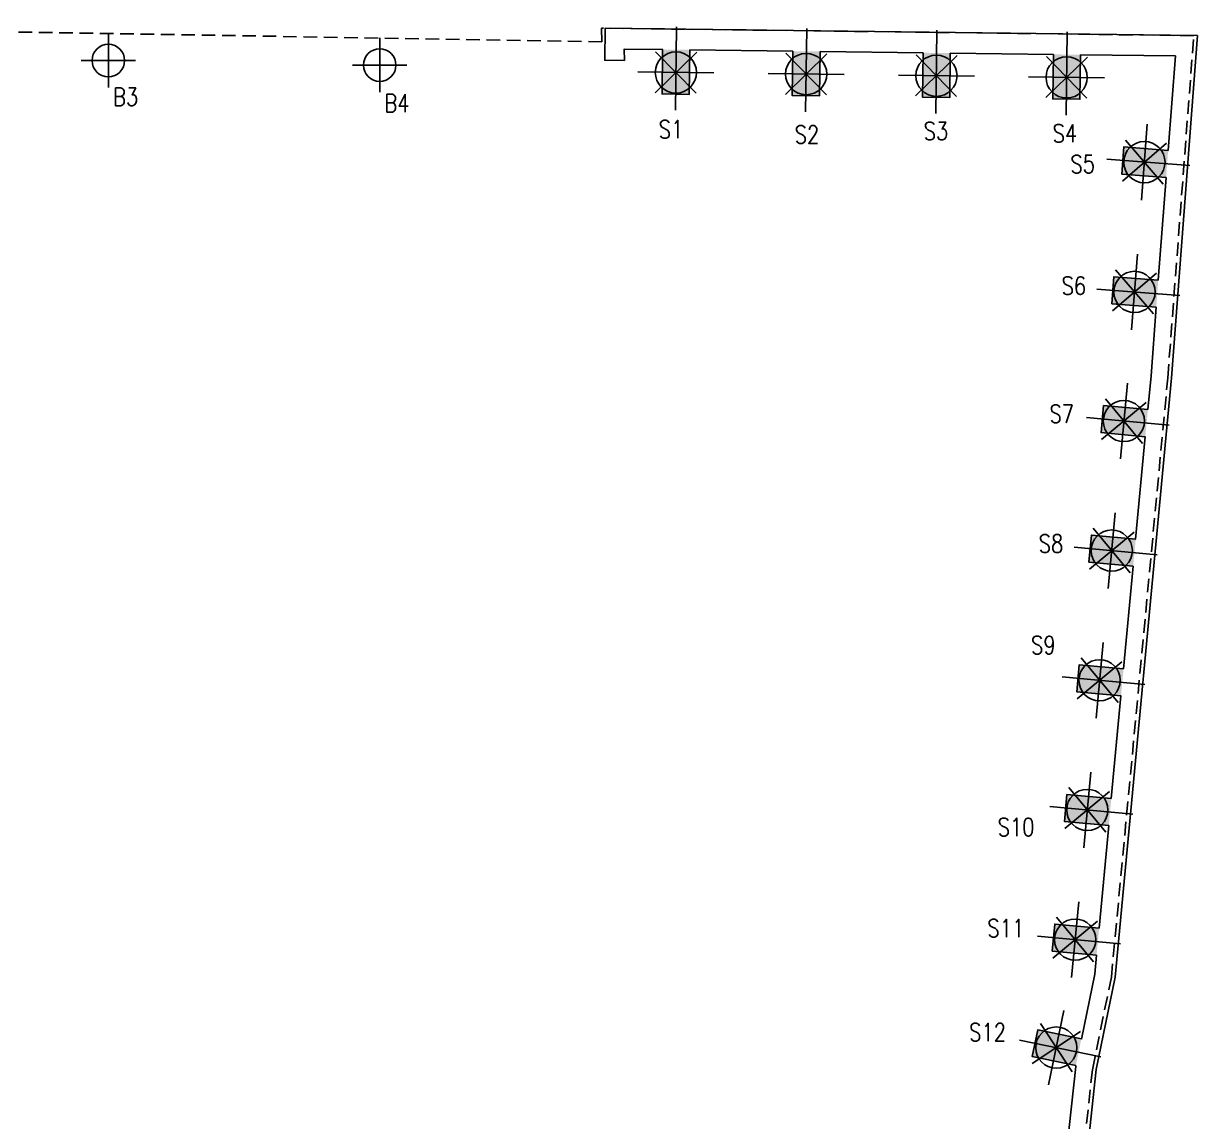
# Model space of a CAD drawing. Extents: x -14651 to 4582, y -13717 to -1290.
# Drawn here: x 3501 to 4582, y -12588 to -11576 of the extents above; entities that cross this region are included whole.
import ezdxf

# ---------------------------------------------------------------- set-up
doc = ezdxf.new("R2010")
doc.units = 0
doc.header["$LTSCALE"] = 25
for name, pattern in [('CONTINU', [0]), ('DASHED2', [0.375, 0.25, -0.125]), ('XREF-MC41-BAS-PLN-TIPO-INFE-2-ÁREA EXTERNA$0$CENTER2', [1.125, 0.75, -0.125, 0.125, -0.125])]:
    doc.linetypes.add(name, pattern=pattern)
for name, color, linetype in [('BROCAS MURO FECHAMENTO', 7, 'Continuous'), ('PENA_6', 6, 'Continuous'), ('SOLO-FUNDAÇOES', 7, 'Continuous'), ('SOLOD- ESTACA STRAUSS', 7, 'Continuous'), ('SOLOD-TEXTO-007', 7, 'Continuous'), ('TERRENO', 1, 'DASHED2'), ('XREF-MC41-BAS-PLN-TIPO-INFE-2-ÁREA EXTERNA$0$TOP_LIM_TER_ATOMO', 20, 'XREF-MC41-BAS-PLN-TIPO-INFE-2-ÁREA EXTERNA$0$CENTER2')]:
    doc.layers.add(name, color=color, linetype=linetype)
doc.layers.add('Área Real', color=7, linetype='Continuous', lineweight=0)
doc.styles.add('ROMANS', font='ROMANS')

# ---------------------------------------------------------------- blocks, each defined once
blk = doc.blocks.new('STRAUSS-38')
at = {"layer": 'SOLO-FUNDAÇOES'}
h = blk.add_hatch(color=253, dxfattribs=at)
h.dxf.hatch_style = 1
h.paths.add_polyline_path([(-0.22, 0.125), (-0.22, -0.125), (0.19, -0.125), (0.19, 0.125)])
at = {"color": 6}
blk.add_lwpolyline([(0.19, 0.125), (-0.22, 0.125), (-0.22, -0.125), (0.19, -0.125)], dxfattribs=at)
at = {"layer": 'SOLO-FUNDAÇOES', "color": 9}
for p, q in [((-0.02, 0.35), (-0.02, -0.35)), ((0.4, 0), (-0.367, 0))]:
    blk.add_line(p, q, dxfattribs=at)
at = {"layer": 'SOLOD- ESTACA STRAUSS', "color": 3}
for p, q in [((0.169, -0.189), (-0.209, 0.189)), ((-0.209, -0.189), (0.169, 0.189))]:
    blk.add_line(p, q, dxfattribs=at)
blk.add_circle((-0.02, 0), 0.19, dxfattribs=at)
blk = doc.blocks.new('BROCA-D30')
at = {"color": 9}
for p, q in [((671.034, 43.57), (671.034, 44.07)), ((670.784, 43.82), (671.284, 43.82))]:
    blk.add_line(p, q, dxfattribs=at)
at = {"layer": 'SOLO-FUNDAÇOES', "color": 3}
blk.add_circle((671.034, 43.82), 0.15, dxfattribs=at)
blk = doc.blocks.new('A$C0151072e')
at = {"layer": 'XREF-MC41-BAS-PLN-TIPO-INFE-2-ÁREA EXTERNA$0$TOP_LIM_TER_ATOMO', "color": 7, "linetype": 'CONTINU'}
for points in [[(4381.8, -15.8), (4363.5, -15.5), (4364, 14.1), (4909.6, 7.2), (4885.7, -308.1), (4833.7, -860.5), (4816.2, -945.7), (4780.8, -1274.9), (4789.2, -1275.8), (4767.6, -2005), (4665, -1994.3), (4352, -2001.5), (3871.6, -2007.4), (3871.4, -1988.4), (3915.5, -1987.9)], [(4416.9, -5.6), (4381.5, -5.2), (4381.8, -15.8)], [(4536.9, -7.2), (4441.9, -6)], [(4656.9, -8.7), (4561.9, -7.5)], [(4776.9, -10.2), (4681.9, -9)], [(4882.6, -98.6), (4889.2, -11.6), (4801.9, -10.5)], [(4873.5, -218.2), (4880.7, -123.5)], [(4863.9, -337.5), (4866.8, -306.5), (4871.6, -243.1)], [(4852.6, -456.9), (4861.5, -362.4)], [(4841.4, -576.4), (4850.3, -481.8)], [(4830.1, -695.9), (4839, -601.3)], [(4818.9, -815.4), (4827.8, -720.8)], [(4802.6, -917.6), (4814.9, -857.7), (4816.6, -840.3)], [(4787.2, -1038.2), (4797.4, -942.8), (4797.6, -941.9)]]:
    blk.add_lwpolyline(points, dxfattribs=at)
at = {"layer": 'Área Real', "color": 4}
for p, q in [((4909.6, 7.2), (4364, 14)), ((4885.7, -308.1), (4909.6, 7.2)), ((4833.7, -860.5), (4885.7, -308.1)), ((4816.2, -945.7), (4833.7, -860.5)), ((4780.8, -1274.9), (4816.2, -945.7))]:
    blk.add_line(p, q, dxfattribs=at)
at = {"layer": 'SOLO-FUNDAÇOES', "xscale": 100, "yscale": 100, "zscale": 100}
for p, rotation in [((4429.1, -24.8), 89.25882507318374), ((4549.1, -26.3), 89.25882507318374), ((4669.1, -27.8), 89.25882507318374), ((4789.1, -29.3), 89.25882507318374), ((4862.7, -109.6), 355.6593161754299), ((4853.6, -229.2), 355.6593161754299), ((4843.8, -348.2), 354.6398180511901), ((4832.6, -467.6), 354.6398180511901), ((4821.4, -587.1), 354.6398180511901), ((4810.1, -706.6), 354.6398180511901), ((4798.9, -826.1), 354.6398180511901), ((4781.5, -925.8), 348.3885165199035)]:
    blk.add_blockref('STRAUSS-38', p, dxfattribs=dict(at, rotation=rotation))
for p in [(-63197.2, -4397.8), (-62947.2, -4402)]:
    blk.add_blockref('BROCA-D30', p, dxfattribs=at)
at = {"layer": 'BROCAS MURO FECHAMENTO', "style": 'ROMANS', "width": 0.8}
for s, p in [('B3', (3910.5, -57.5)), ('B4', (4160.5, -63.3))]:
    blk.add_text(s, height=16.5, dxfattribs=at).set_placement(p)
at = {"layer": 'SOLOD-TEXTO-007', "style": 'ROMANS', "width": 0.8}
for s, p in [('S1', (4413.3, -87.4)), ('S2', (4538.5, -92.2)), ('S3', (4657.3, -89)), ('S4', (4776.1, -91.1)), ('S5', (4792.6, -119.5)), ('S6', (4784.4, -231.5)), ('S7', (4773.3, -349.6)), ('S8', (4763.4, -469.2)), ('S9', (4756.3, -562.7)), ('S10', (4725.5, -730.4)), ('S11', (4716.1, -823.6)), ('S12', (4699.3, -919.4))]:
    blk.add_text(s, height=16.5, dxfattribs=at).set_placement(p)

msp = doc.modelspace()

# ---------------------------------------------------------------- linework, layer by layer
at = {"layer": 'TERRENO', "linetype": 'DASHED2', "ltscale": 2}
msp.add_lwpolyline([(2374.62, -13607.28), (2842.89, -13599.37), (3089.44, -13607.28), (4021.12, -13595.9), (4334.18, -13588.63), (4436.7, -13599.32), (4458.36, -12870.12), (4449.9, -12869.21), (4485.38, -12540.08), (4502.87, -12454.87), (4554.85, -11902.42), (4578.78, -11587.19), (4033.18, -11580.33), (4033.51, -11592.87), (3025.53, -11576), (2359.47, -11578.84)], dxfattribs=at)

# ---------------------------------------------------------------- block references
at = {"layer": 'PENA_6'}
msp.add_blockref('A$C0151072e', (-327.4, -11594.35), dxfattribs=at)

doc.saveas('drawing.dxf')
